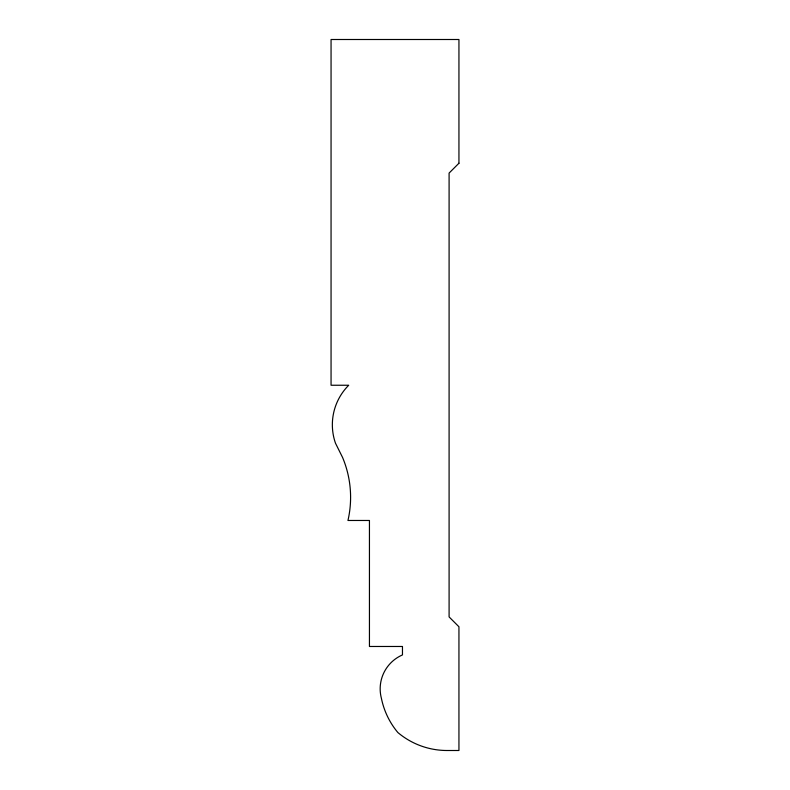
<?xml version="1.0" encoding="UTF-8"?>
<svg xmlns="http://www.w3.org/2000/svg" width="790" height="790" viewBox="0 0 790 790"><rect width="100%" height="100%" fill="white"/><g stroke="black" fill="none" stroke-linecap="round" stroke-linejoin="round"><path stroke-width="1.19" d="M458.941 163.234L449.095 173.079L449.095 616.921L458.941 626.766L458.941 750.5L446.439 750.5A76.373 76.373 0 0 1 397.854 732.528A77.153 77.153 0 0 1 381.412 698.35A36.952 36.952 0 0 1 402.466 654.93L402.466 646.477L369.444 646.477L369.444 520.472L347.956 520.472A102.977 102.977 0 0 0 342.574 457.469L335.474 443.19A55.932 55.932 0 0 1 348.716 385.244L331.059 385.244L331.059 39.5L458.941 39.5L458.941 163.234"/></g></svg>
